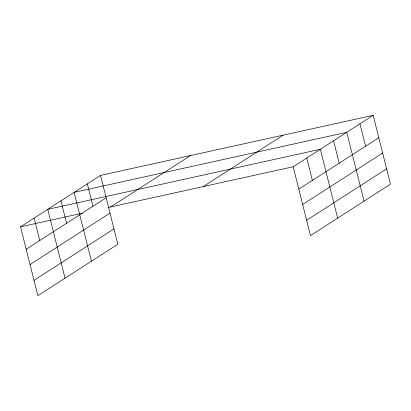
<?xml version="1.0" encoding="UTF-8"?>
<svg xmlns="http://www.w3.org/2000/svg" width="411" height="411" viewBox="0 0 411 411"><rect width="100%" height="100%" fill="white"/><g stroke="black" fill="none" stroke-linecap="round" stroke-linejoin="round"><path stroke-width="0.62" d="M100.525 175.394L117.813 244.242L37.843 295.673L20.55 226.831L100.525 175.394L373.157 115.327L390.45 184.169L310.475 235.606L293.187 166.758L373.157 115.327M26.176 249.22L106.146 197.783M110.518 207.005L190.493 155.574M30.024 264.55L109.999 213.114M33.99 280.343L113.965 228.906M203.214 186.584L283.189 135.147M298.807 189.147L378.783 137.711M302.66 204.478L382.631 153.041M306.627 220.275L386.597 168.839M20.55 226.831L82.406 213.201M108.021 207.56L293.187 166.758M359.964 123.814L365.585 146.198M364.059 201.143L346.766 132.301L74.134 192.369L91.427 261.211M333.573 140.788L339.193 163.172M337.667 218.118L320.375 149.27L47.743 209.343L65.036 278.185M306.781 158.014L312.401 180.403M87.327 183.881L92.953 206.271M60.936 200.856L66.561 223.245M34.144 218.087L39.769 240.476"/></g></svg>
